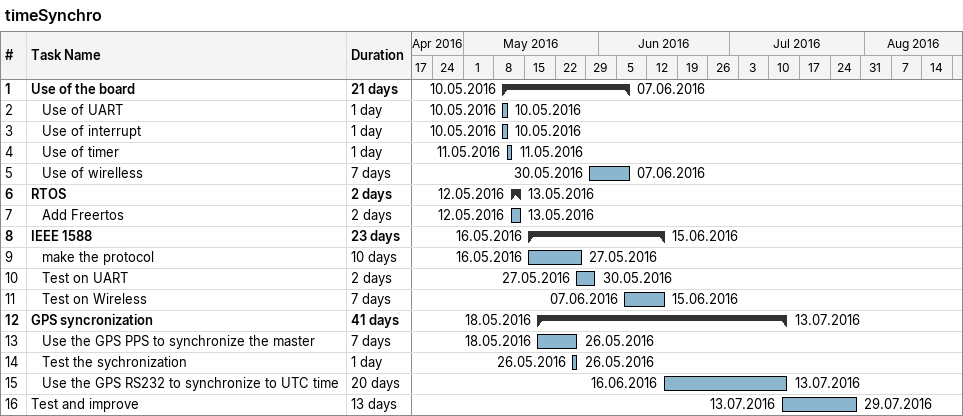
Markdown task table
timeSynchro

| ID | Level | Task | Duration | Start | Finish |
|---|---|---|---|---|---|
| 1 | 1 | **Use of the board** | 21d | 2016-05-10 | 2016-06-07 |
| 2 | 2 | Use of UART | 1d | 2016-05-10 | 2016-05-10 |
| 3 | 2 | Use of interrupt | 1d | 2016-05-10 | 2016-05-10 |
| 4 | 2 | Use of timer | 1d | 2016-05-11 | 2016-05-11 |
| 5 | 2 | Use of wirelless | 7d | 2016-05-30 | 2016-06-07 |
| 6 | 1 | **RTOS** | 2d | 2016-05-12 | 2016-05-13 |
| 7 | 2 | Add Freertos | 2d | 2016-05-12 | 2016-05-13 |
| 8 | 1 | **IEEE 1588** | 23d | 2016-05-16 | 2016-06-15 |
| 9 | 2 | make the protocol | 10d | 2016-05-16 | 2016-05-27 |
| 10 | 2 | Test on UART | 2d | 2016-05-27 | 2016-05-30 |
| 11 | 2 | Test on Wireless | 7d | 2016-06-07 | 2016-06-15 |
| 12 | 1 | **GPS syncronization** | 41d | 2016-05-18 | 2016-07-13 |
| 13 | 2 | Use the GPS PPS to synchronize the master | 7d | 2016-05-18 | 2016-05-26 |
| 14 | 2 | Test the sychronization | 1d | 2016-05-26 | 2016-05-26 |
| 15 | 2 | Use the GPS RS232 to synchronize to UTC time | 20d | 2016-06-16 | 2016-07-13 |
| 16 | 1 | Test and improve | 13d | 2016-07-13 | 2016-07-29 |
